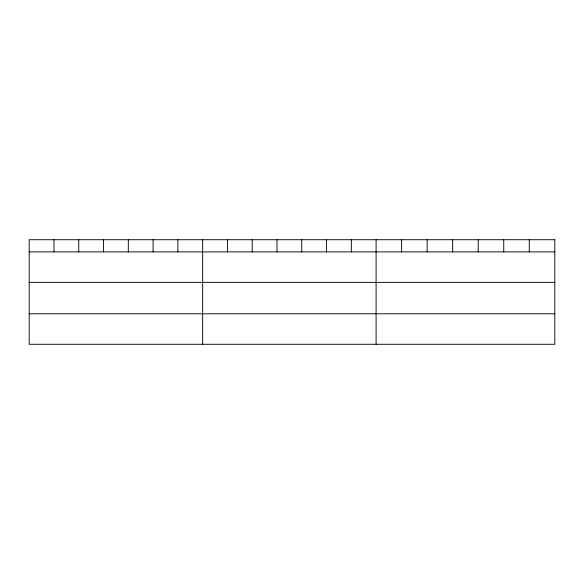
<?xml version="1.0" encoding="UTF-8"?>
<svg xmlns="http://www.w3.org/2000/svg" width="584" height="584" viewBox="0 0 584 584"><rect width="100%" height="100%" fill="white"/><g stroke="black" fill="none" stroke-linecap="round" stroke-linejoin="round"><path stroke-width="0.88" d="M29.2 251.894L554.8 251.894M29.2 282.379L554.8 282.379M29.2 313.791L554.8 313.791M529.272 239.725L529.272 251.894M503.744 239.725L503.744 251.894M478.216 239.725L478.216 251.894M452.68 239.725L452.68 251.894M427.152 239.725L427.152 251.894M401.624 239.725L401.624 251.894M376.096 239.725L376.096 344.275M351.32 239.725L351.32 251.894M326.536 239.725L326.536 251.894M301.76 239.725L301.76 251.894M276.984 239.725L276.984 251.894M252.208 239.725L252.208 251.894M227.424 239.725L227.424 251.894M202.648 239.725L202.648 344.275M177.872 239.725L177.872 251.894M153.088 239.725L153.088 251.894M128.312 239.725L128.312 251.894M103.536 239.725L103.536 251.894M78.76 239.725L78.76 251.894M53.976 239.725L53.976 251.894M554.8 239.725L29.2 239.725L29.2 344.275L554.8 344.275L554.8 239.725"/></g></svg>
